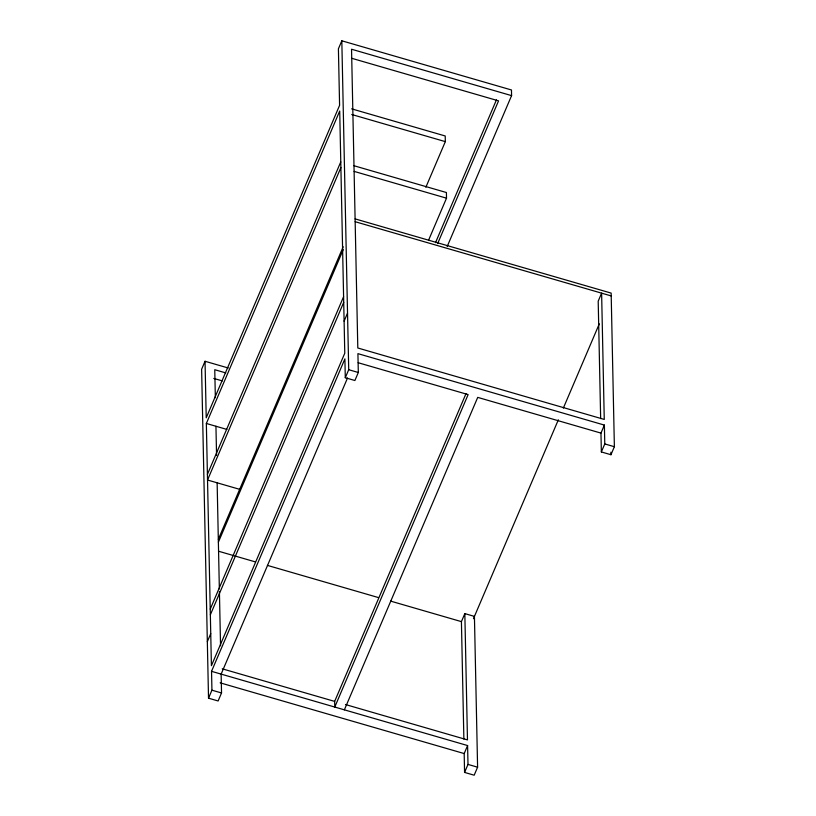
<?xml version="1.0" encoding="UTF-8"?>
<svg xmlns="http://www.w3.org/2000/svg" width="816" height="816" viewBox="0 0 816 816"><rect width="100%" height="100%" fill="white"/><g stroke="black" fill="none" stroke-linecap="round" stroke-linejoin="round"><path stroke-width="1.22" d="M228.256 367.996L205.04 361.274L201.623 369.281L208.519 698.19L218.117 700.975L221.534 692.968L221.136 674.118L347.514 378.043M447.188 246.503L511.581 95.625L511.469 89.974L341.822 40.8L338.405 48.807L339.589 105.356L206.224 417.812L205.04 361.274M206.346 423.473L339.711 111.017L344.78 353.216L211.415 665.683L206.346 423.473L226.889 429.43M207.417 474.361L340.772 161.905M340.894 167.555L207.529 480.022L240.23 489.498M218.321 539.345L343.189 246.779M218.372 542.171L343.25 249.614M210.232 609.134L343.597 296.677M210.355 614.785L343.72 302.328M207.325 641.651L210.752 633.634M344.107 321.178L347.524 313.16M208.519 698.19L211.936 690.183L211.538 671.333L344.903 358.877L345.29 377.726L354.899 380.511L358.316 372.494L357.918 353.644L604.381 425.085L604.778 443.935L601.351 451.942L610.96 454.726L614.377 446.719L611.153 293.097L355.103 218.882M425.85 187.272L445.332 141.627L445.21 135.976L351.625 108.844M345.29 377.726L348.718 369.709L341.822 40.8M428.533 240.302L446.515 198.176L446.403 192.525L354.022 165.75M435.509 242.658L496.444 99.878M437.621 243.627L498.556 100.858L351.798 58.313M358.163 362.722L468.129 394.597L334.764 707.054L334.652 701.403L466.007 393.618M344.372 709.838L477.727 397.382L600.964 433.102L601.351 451.942M463.876 739.072L461.417 621.629L464.834 613.612L474.433 616.396L477.595 767.193L474.178 775.2L464.569 772.415L464.182 753.566L467.599 745.559L211.538 671.333M473.464 618.691L558.348 419.791M563.346 408.092L599.311 323.83M600.964 433.102L604.381 425.085M464.569 772.415L467.996 764.408L467.599 745.559M511.581 95.625L351.543 49.235L357.806 347.993L604.258 419.434L601.616 293.148L598.199 301.155L600.658 418.598M351.737 114.505L445.332 141.627M354.144 171.401L446.515 198.176M355.154 221.707L611.215 295.933M348.718 369.709L358.316 372.494M604.778 443.935L614.377 446.719M225.767 372.902L214.761 369.709L215.353 397.698M213.792 378.43L222.34 380.909M218.617 551.249L255.224 561.857M267.424 565.396L378.451 597.577M390.65 601.117L461.417 621.629M222.248 668.814L334.652 701.403M345.474 704.534L467.476 739.898L464.834 613.612M220.157 682.839L464.182 753.566M211.936 690.183L221.534 692.968M467.996 764.408L477.595 767.193M610.898 452.197L610.96 454.726M215.944 426.258L216.566 455.522M217.138 482.797L219.351 588.897M219.412 591.427L220.544 645.731"/></g></svg>
